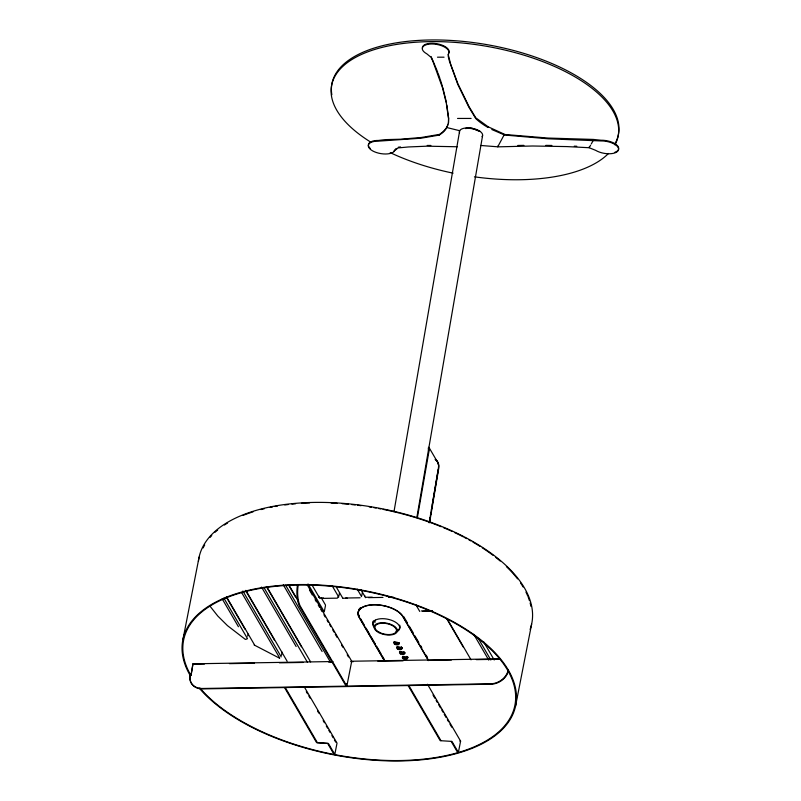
<?xml version="1.0" encoding="UTF-8"?>
<svg xmlns="http://www.w3.org/2000/svg" width="801" height="801" viewBox="0 0 801 801"><rect width="100%" height="100%" fill="white"/><g stroke="black" fill="none" stroke-linecap="round" stroke-linejoin="round"><path stroke-width="1.2" d="M448.42 123.234L448.53 118.668L446.337 103.299L442.573 88L432.84 61.136L430.958 57.251L426.823 53.827A13.527 6.088 9.8 0 1 424.37 45.547A13.527 6.088 9.8 0 1 441.091 45.527A13.527 6.088 9.8 0 1 448.5 53.807L448.26 54.618M417.221 518.507L429.326 449.241L428.865 447.228L438.137 463.118M429.176 522.853L438.487 467.614A11.775 9.822 -30.7 0 0 435.654 459.524M429.326 522.382L430.157 517.466M430.568 515.013L430.988 512.56M431.399 510.107L431.809 507.644M432.23 505.191L438.227 469.596M429.686 522.122L438.788 468.114A11.775 9.822 -30.8 0 0 435.123 459.414M374.858 622.627L375.279 620.154M393.992 511.659L459.674 130.703L446.838 127.549A68.445 30.788 9.8 0 1 441.802 133.316L439.328 135.079L421.076 138.203L378.302 141.156A13.527 6.088 9.8 0 0 368.34 146.393A13.527 6.088 9.8 0 0 381.016 153.642A13.527 6.088 9.8 0 0 394.743 150.558L398.077 147.925L408.51 146.953L426.973 146.183L457.411 146.763M416.88 517.286L482.602 135.539M488.139 127.039L488.059 127.499A68.445 30.788 9.8 0 1 478.437 120.961L475.794 118.638A1.602 0.581 87.7 0 1 475.684 118.428L468.825 107.134L457.751 84.375L449.401 61.126L448.21 56.31L448.62 53.106A13.527 6.088 9.8 0 0 437.246 43.785A13.527 6.088 9.8 0 0 422.397 48.17M497.882 146.102L497.751 146.803L480.52 145.462M448.28 54.748L450.703 64.36L457.922 83.775L468.996 106.533L475.794 117.837L488.179 126.808L504.46 134.258L497.751 146.803A1.602 1.422 22.4 0 0 498.112 146.843L532.565 146.002L566.848 146.583L589.186 147.724L595.684 150.358A13.527 6.088 9.8 0 0 613.065 153.402A13.527 6.088 9.8 0 0 617.1 146.142A13.527 6.088 9.8 0 0 600.92 140.936L548.184 138.793L504.67 135.039L491.814 129.532M448.59 118.057L446.838 105.031M182.988 639.258L199.109 557.096M190.738 675.133L189.997 675.143L190.978 675.543L192.961 663.809L332.966 661.546M191.209 674.412L192.961 663.809M247.689 636.144L248.1 634.032M281.521 655.308L282.142 652.134M318.818 597.326L319.018 596.264M324.465 610.783L325.496 605.506M337.862 597.716L338.072 596.655M338.913 595.944L339.534 592.78M361.792 595.574L362.412 592.41M346.553 683.774L346.092 686.147L299.724 606.497A15.9 5.497 89.1 0 1 297.571 584.65L298.553 585.05M364.565 596.585L364.775 595.523M284.545 687.568L316.635 742.677L327.629 743.418L334.057 754.452L334.798 754.442L337.021 743.118L304.54 687.328M451.203 741.416L457.631 752.449L458.382 752.439L460.595 741.115L427.494 684.254M515.504 706.272L531.624 624.119M448.65 117.917L448.54 122.533L446.838 127.549L447.929 124.726M504.58 134.468L548.134 138.062L593.341 139.424A1.612 1.442 14.8 0 1 593.701 139.464L601.04 140.235A13.527 6.088 9.8 0 1 616.63 144.881A13.527 6.088 9.8 0 1 614.978 152.23M589.186 147.724L590.587 145.201M591.288 143.94L593.401 140.145M247.149 638.938L245.366 639.418L227.474 625.641L217.822 616.069L210.072 606.267M396.215 148.455L394.873 149.857A13.527 6.088 9.8 0 1 393.752 151.229M398.317 147.194L400.57 146.963M465.511 128.54L467.904 128.3M342.938 598.257L347.233 598.177M320.46 597.997L323.364 597.947M366.207 597.256L372.255 597.156M322.733 598.387L337.241 598.157M345.611 598.017L360.12 597.786M368.49 597.646L382.988 597.416M388.465 597.326L393.431 597.246M421.346 610.963L432.47 610.783M422.658 611.373L432.33 611.213M350.978 661.246L499.784 658.833M193.201 664.229L204.445 664.039M229.446 663.639L254.438 663.228M279.429 662.827L303.138 662.447M328.63 662.027L332.355 661.966M350.968 661.666L353.451 661.626M377.892 661.226L403.073 660.825M427.494 660.424L451.414 660.034M476.335 659.634L500.004 659.253M190.237 675.573A15.9 12.706 -30.2 0 0 203.234 688.88L490.172 684.224A15.9 12.706 -30.2 0 0 508.495 670.387L507.714 670.337M459.854 741.125L460.595 741.115M517.786 145.462L523.924 145.381M428.605 451.003L428.295 447.969M437.486 57.191L444.054 57.191M457.551 118.448L471.108 118.438M427.213 145.462L430.878 145.462M545.831 145.381L551.889 145.472M574.287 146.162L576.78 146.263M467.664 127.9L472.009 128.28L480.149 131.424M279.439 658.122L254.157 644.995M483.604 641.751L494.217 659.984M478.317 638.487L490.843 660.014M473.721 634.262L488.76 660.094M447.208 618.903L471.038 659.834M446.898 619.013L463.188 646.988M416.009 604.985L419.754 611.423M403.604 616.45L407.559 623.098M409.241 626.132L413.176 632.76M414.878 635.814L418.793 642.412M420.515 645.486L421.767 647.639M426.152 655.168L427.404 657.321M428.615 660.475L403.013 616.5A23.449 11.544 11.1 0 0 373.927 604.705A23.449 11.544 11.1 0 0 358.998 617.211L384.6 661.185M428.435 660.605L402.763 616.51A23.189 11.414 11.1 0 0 374.007 604.845A23.189 11.414 11.1 0 0 359.248 617.211L384.921 661.306M432.991 694.998L434.863 698.212M436.114 700.354L437.366 702.507M438.618 704.65L440.49 707.864M441.741 710.016L442.983 712.159M444.235 714.302L446.107 717.526M447.358 719.668L448.61 721.811M449.862 723.964L451.734 727.178M458.382 752.439L451.954 741.406L440.21 740.675L408.12 685.556M360.871 589.596L365.586 597.696M357.206 589.115L361.581 596.635M408.86 685.546L440.95 740.665M360.43 618.452L364.175 624.89M366.047 628.104L369.792 634.542M371.043 636.685L375.409 644.194M376.66 646.337L381.036 653.846M382.277 655.989L384.15 659.213M336.42 587.263L342.708 598.067M332.445 586.252L338.703 597.005M321.181 597.626L325.436 604.945M311.909 584.83L319.839 598.437M308.025 583.969L324.255 611.844M307.063 584.54L351.719 661.236L346.833 686.137L300.465 606.487A15.9 5.497 89.1 0 1 298.312 584.64M309.466 589.957L312.3 594.983M315.123 599.679L316.385 601.831M318.267 605.075L319.529 607.238M320.79 609.401L322.042 611.553M323.934 614.798L325.186 616.96M327.078 620.204L328.33 622.357M329.591 624.52L330.853 626.682M332.735 629.926L333.997 632.079M335.249 634.242L337.141 637.486M341.536 645.045L342.798 647.208M347.203 654.767L348.455 656.93M288.831 584.84L298.493 601.451M288.4 584.75L295.499 596.935M285.687 585.251L330.402 662.067M283.274 584.78L322.102 651.483M266.743 586.572L310.598 661.896M266.343 586.532L301.436 646.787M264.14 587.914L307.314 662.057M261.526 587.093L296.13 646.527M306.292 691.633L307.544 693.776M308.796 695.929L310.037 698.072M317.536 710.948L318.788 713.09M323.163 720.6L324.405 722.742M326.287 725.966L327.529 728.109M328.78 730.262L330.032 732.404M331.904 735.618L333.156 737.771M334.407 739.914L335.649 742.056M245.857 590.347L287.118 661.226M246.067 591.348L274.393 640.019M242.853 591.008L281.211 656.89M241.532 592.41L279.739 658.042M334.798 754.442L328.38 743.408L317.376 742.667L285.286 687.548M226.713 597.135L254.558 644.965M226.303 597.065L245.066 629.296M223.9 598.127L247.269 638.257M222.167 598.808L238.428 626.742M431.669 57.802L437.746 72.25M438.117 73.322L439.979 78.658M440.35 79.73L442.402 86.308M442.743 87.409L446.507 102.698M459.524 132.826A11.785 5.297 9.8 0 1 471.839 128.26A11.785 5.297 9.8 0 1 482.072 136.661M465.521 128.45A10.934 4.916 9.8 0 1 478.417 130.883M589.135 146.994A1.612 1.432 46.9 0 1 589.476 147.064M431.038 56.491A1.612 0.671 86 0 1 431.178 56.701M446.958 126.848A68.445 30.798 9.8 0 1 441.922 132.616L439.509 134.378L421.316 137.482L400.54 139.224L385.101 139.634A1.602 0.981 -51.1 0 0 384.83 139.674L378.422 140.455A13.527 6.088 9.8 0 0 370.372 148.545M190.117 675.343A169.612 83.514 11.1 0 1 376.32 593.151A169.612 83.514 11.1 0 1 483.624 742.968A169.612 83.514 11.1 0 1 199.319 688.199M189.987 675.163A15.9 12.706 -30.2 0 0 202.993 688.47L489.932 683.814A15.9 12.706 -30.2 0 0 508.255 669.976M437.646 463.028A11.254 9.372 -30.8 0 1 438.167 464.26M399.309 643.363A2.914 1.432 11.1 0 1 396.155 643.684A2.914 1.432 11.1 0 1 393.852 642.002M402.402 647.619A2.914 1.432 11.1 0 1 402.202 648.099M401.641 648.47A2.914 1.432 11.1 0 1 396.906 647.378M397.737 647.178A2.123 1.041 11.1 0 1 397.506 646.767A2.093 1.031 11.1 0 0 400.069 648.259A2.123 1.041 11.1 0 0 401.271 646.838A2.093 1.031 11.1 0 1 400.069 648.259A2.123 1.041 11.1 0 1 397.446 646.797A2.093 1.031 11.1 0 0 397.676 647.078M404.926 652.975A2.914 1.432 11.1 0 1 401.782 653.296A2.914 1.432 11.1 0 1 399.479 651.613M401.181 652.455A2.123 1.041 11.1 0 0 402.452 652.835A2.093 1.031 11.1 0 1 401.201 652.445M400.34 651.593A2.093 1.031 11.1 0 0 400.911 652.274A2.123 1.041 11.1 0 1 400.31 651.593A2.123 1.041 11.1 0 0 402.122 653.015A2.123 1.041 11.1 0 0 404.405 652.455A2.093 1.031 11.1 0 1 402.122 652.995A2.093 1.031 11.1 0 1 400.28 651.624M403.944 651.563A2.093 1.031 11.1 0 1 404.155 651.754M408.029 657.221A2.914 1.432 11.1 0 1 407.819 657.711M407.258 658.072A2.914 1.432 11.1 0 1 402.533 656.98M403.113 656.419A2.123 1.041 11.1 0 0 403.273 656.72A2.093 1.031 11.1 0 1 403.143 656.419A2.093 1.031 11.1 0 0 405.777 657.901A2.123 1.041 11.1 0 0 406.768 656.379A2.093 1.031 11.1 0 1 405.777 657.901A2.123 1.041 11.1 0 1 403.063 656.44M371.053 142.308A145.492 65.462 9.8 0 1 436.935 41.622A145.492 65.462 9.8 0 1 614.978 144.821M608.47 153.472A145.492 65.462 9.8 0 1 474.422 176.831M453.096 173.156A145.492 65.462 9.8 0 1 390.207 152.631M331.854 94.778A145.492 65.462 9.8 0 1 487.128 44.676A145.492 65.462 9.8 0 1 614.687 144.2M359.469 616.079A23.189 11.414 11.1 0 1 358.938 614.998M358.397 612.755A23.189 11.414 11.1 0 1 358.718 610.522M359.218 609.441A23.189 11.414 11.1 0 1 359.959 608.43M399.298 642.943A2.653 1.302 11.1 0 1 396.555 643.644A2.653 1.302 11.1 0 1 394.112 642.002M402.142 647.639A2.653 1.302 11.1 0 1 399.489 648.49A2.653 1.302 11.1 0 1 396.916 646.828M404.916 652.585A2.653 1.302 11.1 0 1 402.172 653.286A2.653 1.302 11.1 0 1 399.729 651.654M407.759 657.281A2.653 1.302 11.1 0 1 405.106 658.132A2.653 1.302 11.1 0 1 402.533 656.47M374.277 627.343A13.777 6.788 11.1 0 1 378.633 619.013A13.777 6.788 11.1 0 1 396.695 622.988A13.777 6.788 11.1 0 1 395.874 632.099M399.709 625.14A13.777 6.788 11.1 0 1 397.016 630.587M374.498 626.212A13.777 6.788 11.1 0 1 373.346 620.955M358.918 609.601A23.449 11.544 11.1 0 1 360.65 607.609M198.408 561.411A169.612 83.514 11.1 0 1 384.28 509.216A169.612 83.514 11.1 0 1 530.102 629.386M203.124 547.934A168.811 83.124 11.1 0 1 204.706 544.96M210.122 537.371A168.811 83.124 11.1 0 1 211.744 535.559M215.089 532.244A168.811 83.124 11.1 0 1 217.682 529.992M224.41 525.025A168.811 83.124 11.1 0 1 227.584 523.023M242.983 515.443A168.811 83.124 11.1 0 1 253.086 511.829M260.896 509.586A168.811 83.124 11.1 0 1 264.33 508.725M270.187 507.423A168.811 83.124 11.1 0 1 272.59 506.943M275.013 506.492A168.811 83.124 11.1 0 1 277.466 506.062M284.786 504.96A168.811 83.124 11.1 0 1 288.33 504.52M291.914 504.129A168.811 83.124 11.1 0 1 295.549 503.789M301.416 503.348A168.811 83.124 11.1 0 1 309.556 502.948M331.103 503.048A168.811 83.124 11.1 0 1 337.211 503.358M342.137 503.689A168.811 83.124 11.1 0 1 348.315 504.219M351.779 504.57A168.811 83.124 11.1 0 1 355.254 504.95M357.576 505.231A168.811 83.124 11.1 0 1 361.071 505.681M369.191 506.873A168.811 83.124 11.1 0 1 371.514 507.253M373.837 507.644A168.811 83.124 11.1 0 1 376.16 508.054M378.483 508.475A168.811 83.124 11.1 0 1 380.795 508.925M383.108 509.376A168.811 83.124 11.1 0 1 399.168 513.02M400.3 513.311A168.811 83.124 11.1 0 1 415.939 517.716M417.121 518.087A168.811 83.124 11.1 0 1 432.24 523.233M433.371 523.664A168.811 83.124 11.1 0 1 441.231 526.728M443.434 527.639A168.811 83.124 11.1 0 1 452.325 531.514M454.608 532.575A168.811 83.124 11.1 0 1 463.469 536.94M464.54 537.501A168.811 83.124 11.1 0 1 466.683 538.632M468.795 539.774A168.811 83.124 11.1 0 1 470.888 540.935M472.95 542.117A168.811 83.124 11.1 0 1 480.169 546.462M482.262 547.794A168.811 83.124 11.1 0 1 493.076 555.343M495.829 557.466A168.811 83.124 11.1 0 1 500.204 561.04M506.402 566.607A168.811 83.124 11.1 0 1 517.546 578.873M520.51 582.938A168.811 83.124 11.1 0 1 523.143 587.013M525.957 592.119A168.811 83.124 11.1 0 1 527.819 596.204M528.229 597.226A168.811 83.124 11.1 0 1 529.441 600.66M530.122 602.943A168.811 83.124 11.1 0 1 530.913 606.337M508.214 671.218A168.811 83.124 11.1 0 1 410.913 760.159A168.811 83.124 11.1 0 1 200.03 688.129M190.858 675.333A168.811 83.124 11.1 0 1 298.142 585A168.811 83.124 11.1 0 1 507.634 670.197M439.399 135.049L439.228 135.079A1.602 0.821 -61.8 0 0 439.449 135.019M378.843 632.62A11.785 5.807 11.1 0 0 397.276 631.248A11.785 5.807 11.1 0 0 381.066 622.808A11.785 5.807 11.1 0 0 378.843 632.62M379.334 632.349A10.944 5.387 11.1 0 0 396.445 631.078A10.944 5.387 11.1 0 0 381.406 623.248A10.944 5.387 11.1 0 0 379.334 632.349M397.767 643.193A2.123 1.041 11.1 0 0 398.668 642.833A2.093 1.031 11.1 0 1 397.757 643.183M395.564 642.813A2.123 1.041 11.1 0 0 396.845 643.183A2.093 1.031 11.1 0 1 395.584 642.803M394.733 642.052A2.123 1.041 11.1 0 0 395.273 642.642A2.093 1.031 11.1 0 1 394.753 642.052M396.505 643.363A2.123 1.041 11.1 0 0 398.788 642.803A2.093 1.031 11.1 0 1 396.505 643.353A2.093 1.031 11.1 0 1 394.663 641.981A2.123 1.041 11.1 0 0 396.505 643.363M400.89 647.959A2.123 1.041 11.1 0 0 401.551 647.578A2.093 1.031 11.1 0 1 400.88 647.949M398.377 647.629A2.123 1.041 11.1 0 0 399.268 647.939A2.093 1.031 11.1 0 1 398.387 647.619M406.507 657.601A2.123 1.041 11.1 0 0 407.168 657.221A2.093 1.031 11.1 0 1 406.487 657.591M403.834 657.19A2.123 1.041 11.1 0 0 404.875 657.591A2.093 1.031 11.1 0 1 403.854 657.19M394.843 644.254A2.653 1.302 11.1 0 0 399.078 644.074A2.653 1.302 11.1 0 0 395.584 642.102A2.653 1.302 11.1 0 0 394.843 644.254M397.646 649.08A2.653 1.302 11.1 0 0 401.882 648.9A2.653 1.302 11.1 0 0 398.397 646.928A2.653 1.302 11.1 0 0 397.646 649.08M400.46 653.896A2.653 1.302 11.1 0 0 404.695 653.716A2.653 1.302 11.1 0 0 401.201 651.744A2.653 1.302 11.1 0 0 400.46 653.896M403.263 658.722A2.653 1.302 11.1 0 0 407.499 658.542A2.653 1.302 11.1 0 0 404.004 656.57A2.653 1.302 11.1 0 0 403.263 658.722"/></g></svg>
